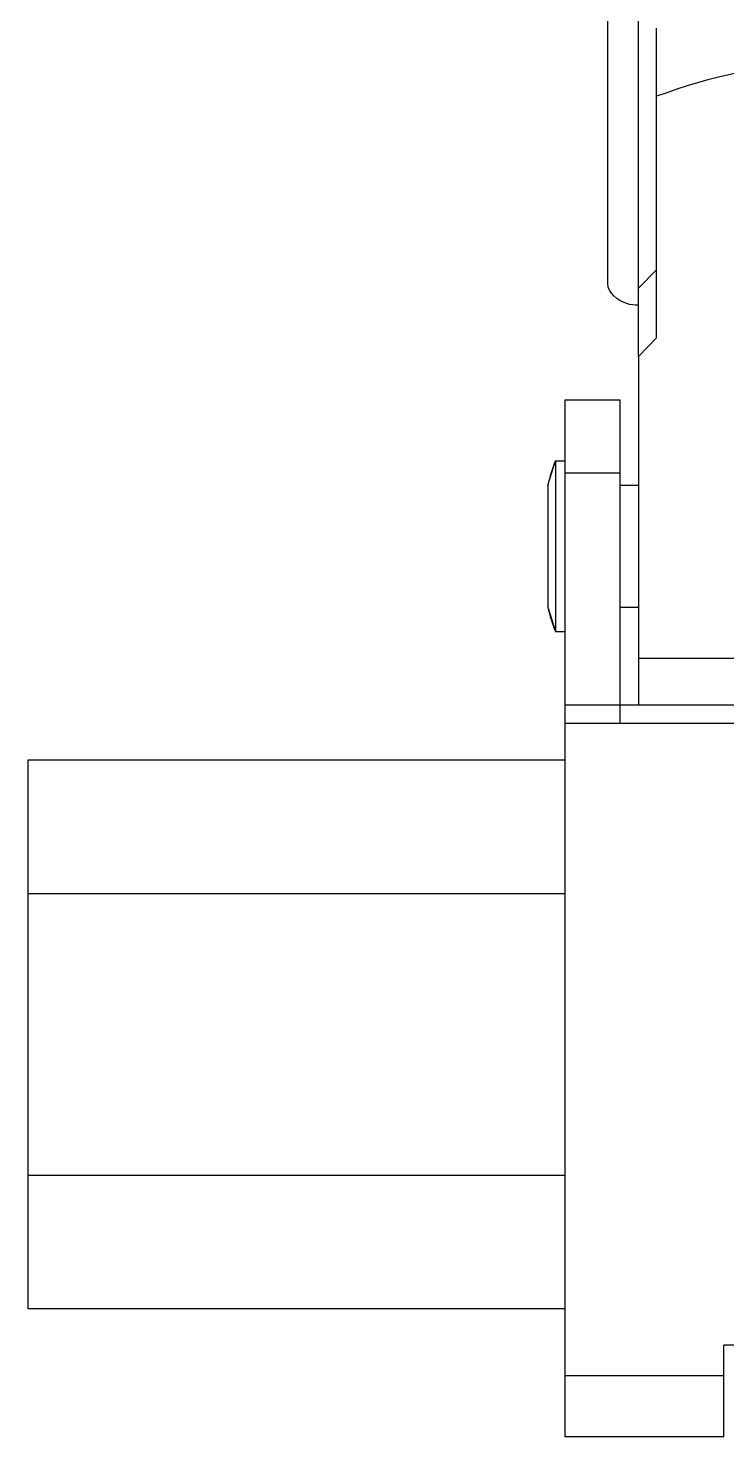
# Model space of a CAD drawing. Extents: x 69728788 to 150676229, y 20327566 to 43663798.
# Drawn here: x 75455834 to 75456095, y 20747800 to 20748326 of the extents above; entities that cross this region are included whole.
import ezdxf

# ---------------------------------------------------------------- set-up
doc = ezdxf.new("R2010")
doc.units = 0
doc.header["$LTSCALE"] = 1000
doc.header["$MEASUREMENT"] = 0
doc.layers.get('0').update_dxf_attribs({"linetype": 'CONTINUOUS'})
doc.layers.add('02___PRT_ALL_AXES', color=7, linetype='CONTINUOUS')

msp = doc.modelspace()

# ---------------------------------------------------------------- linework, layer by layer
at = {"color": 7, "linetype": 'Continuous'}
for p, q in [((75456050.54, 20748230.66), (75456050.54, 20749750.42)), ((75456061.92, 20748228.95), (75456061.92, 20749700.99)), ((75456061.92, 20748203.52), (75456061.92, 20748073.49)), ((75456034.6, 20747800.29), (75456034.6, 20748187.32)), ((75456034.6, 20748187.32), (75456055.09, 20748187.32)), ((75456055.09, 20748066.66), (75456055.09, 20748187.32)), ((75456030.96, 20748164.56), (75456034.6, 20748164.56)), ((75456034.6, 20748160), (75456055.09, 20748160)), ((75456055.09, 20748155.45), (75456061.92, 20748155.45)), ((75456030.96, 20748100.81), (75456034.6, 20748100.81)), ((75456061.92, 20748090.83), (75456121.12, 20748090.83)), ((75456034.6, 20748073.49), (75456271.38, 20748073.49)), ((75456034.6, 20748066.66), (75456271.38, 20748066.66)), ((75455834.26, 20747848.1), (75455834.26, 20748053)), ((75455834.26, 20748053), (75456034.6, 20748053)), ((75456034.6, 20747848.1), (75455834.26, 20747848.1)), ((75456093.8, 20747800.29), (75456093.8, 20747834.44)), ((75456212.18, 20747834.44), (75456093.8, 20747834.44)), ((75456093.8, 20747823.06), (75456034.6, 20747823.06)), ((75456093.8, 20747800.29), (75456034.6, 20747800.29))]:
    msp.add_line(p, q, dxfattribs=at)
at = {"color": 0}
for p, q in [((75455834.26, 20748003), (75456034.6, 20748003)), ((75455834.26, 20747898), (75456034.6, 20747898))]:
    msp.add_line(p, q, dxfattribs=at)
at = {"color": 7, "linetype": 'Continuous'}
msp.add_open_spline([(75456061.92, 20748222.61), (75456060.46, 20748222.61), (75456055.72, 20748223.08), (75456050.54, 20748227.25), (75456050.54, 20748230.66)], degree=3, knots=[0, 0, 0, 0, 0.300361, 1, 1, 1, 1], dxfattribs=at)
at = {"layer": '02___PRT_ALL_AXES', "color": 7, "linetype": 'Continuous'}
for p, q in [((75456068.75, 20748210.41), (75456068.75, 20748326)), ((75456068.75, 20748235.85), (75456061.92, 20748228.95)), ((75456061.92, 20748203.52), (75456061.92, 20748228.95)), ((75456068.75, 20748210.41), (75456061.92, 20748203.52)), ((75456028.09, 20748155.45), (75456030.96, 20748164.56)), ((75456030.96, 20748164.56), (75456030.96, 20748100.81)), ((75456030.96, 20748164.56), (75456034.6, 20748164.56)), ((75456028.09, 20748155.45), (75456028.09, 20748109.92)), ((75456055.09, 20748155.45), (75456061.92, 20748155.45)), ((75456028.09, 20748109.92), (75456030.96, 20748100.81)), ((75456055.09, 20748109.92), (75456061.92, 20748109.92)), ((75456030.96, 20748100.81), (75456034.6, 20748100.81))]:
    msp.add_line(p, q, dxfattribs=at)
for start, end in [(159.5127, 165.5225), (194.4775, 200.4873)]:
    msp.add_arc((75456116.27, 20748132.68), 91.07, start, end, dxfattribs=at)
msp.add_open_spline([(75456237.23, 20748300.57), (75456224, 20748305.45), (75456168.97, 20748319.94), (75456108.8, 20748315.34), (75456068.75, 20748300.57)], degree=3, knots=[0, 0, 0, 0, 0.248287, 1, 1, 1, 1], dxfattribs=at)

doc.saveas('drawing.dxf')
